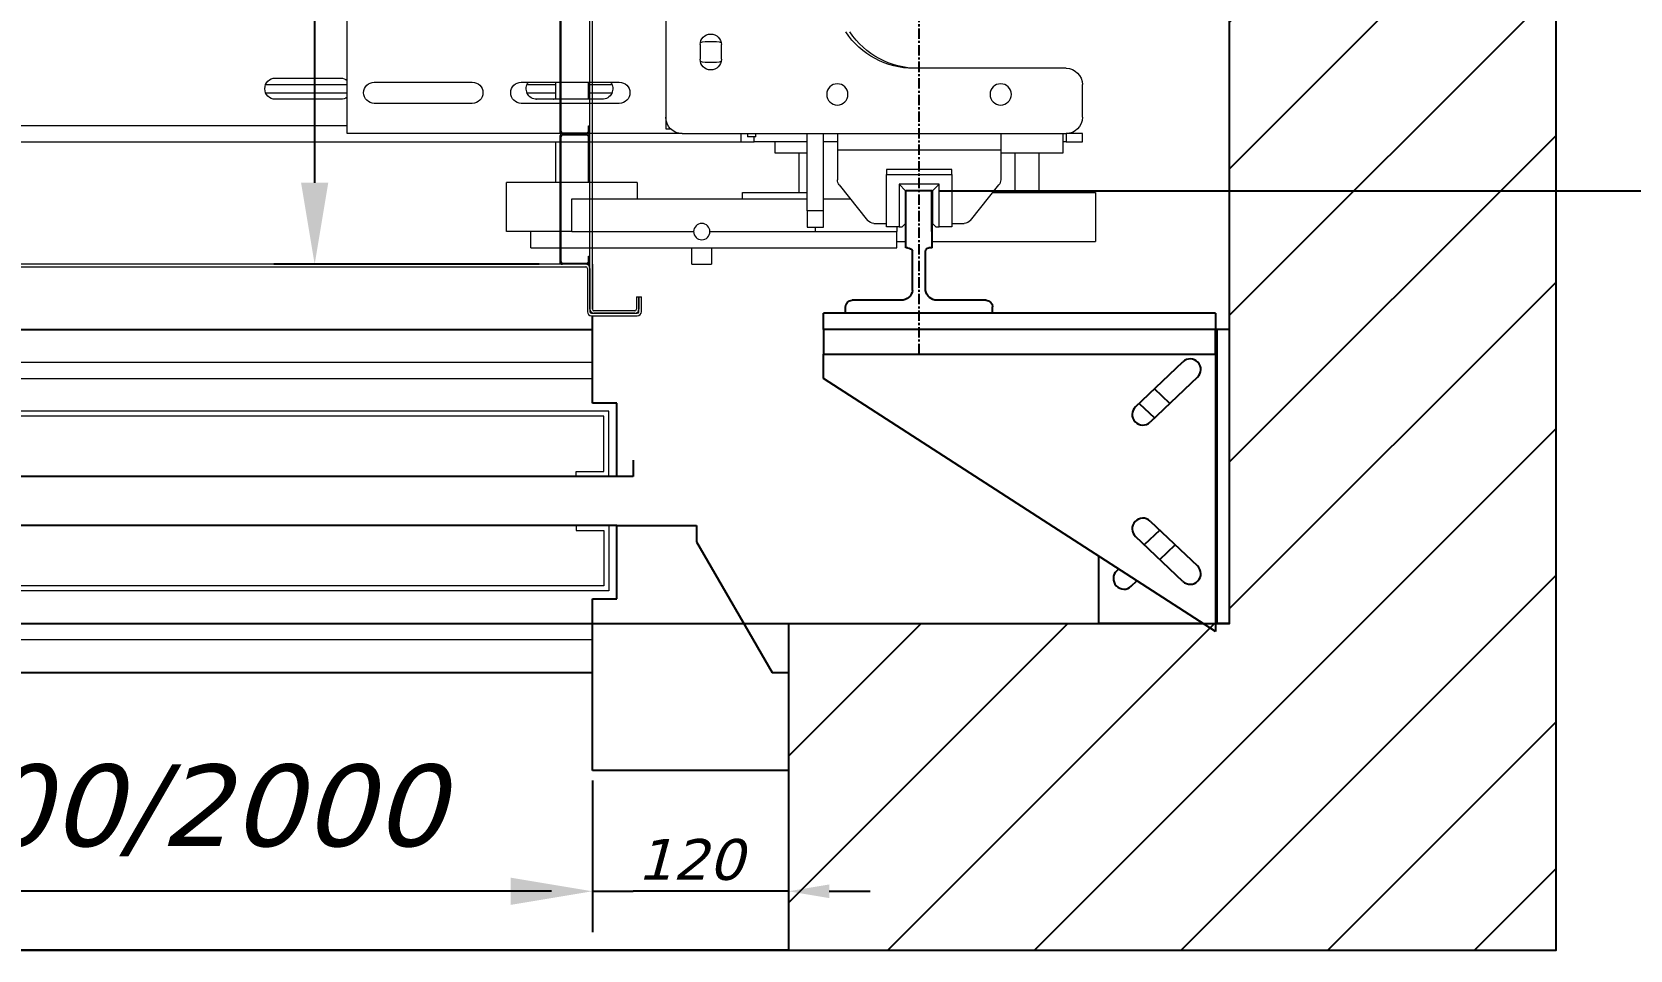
# Model space of a CAD drawing. Header units: millimetres. Extents: x -8775 to 14118, y -77 to 2750.
# Drawn here: x 11460 to 12438, y 0 to 562 of the extents above; entities that cross this region are included whole.
import ezdxf

# ---------------------------------------------------------------- set-up
doc = ezdxf.new("R2010")
doc.units = ezdxf.units.MM
doc.set_wipeout_variables(frame=1)
doc.linetypes.add('CENTER', pattern=[10.16, 6.35, -1.27, 1.27, -1.27])
doc.linetypes.add('CENTERX2', pattern=[4, 2.5, -0.5, 0.5, -0.5])
doc.layers.add('TARAMA', color=251, linetype='CENTERX2')
doc.layers.add('TUĞLA DUVAR', color=251, linetype='Continuous')
doc.styles.get("Standard").update_dxf_attribs({"font": 'verdanai.ttf'})
doc.dimstyles.new('DimStyleALP', dxfattribs={"dimscale": 20, "dimtxt": 2.5, "dimasz": 2.5, "dimexe": 1.25, "dimexo": 0.625, "dimtad": 1, "dimdsep": 46, "dimtxsty": 'Standard', "dimcen": 2.5, "dimclrd": 60, "dimclre": 60, "dimadec": 0, "dimazin": 0, "dimtfac": 1, "dimtofl": 0, "dimtmove": 0, "dimatfit": 3, "dimfxl": 1, "dimarcsym": 0})
doc.dimstyles.new('DimStyleALPx0.5', dxfattribs={"dimscale": 10, "dimtxt": 2.5, "dimasz": 2.5, "dimexe": 1.25, "dimexo": 0.625, "dimtad": 1, "dimdsep": 46, "dimtxsty": 'Standard', "dimcen": 2.5, "dimclrd": 60, "dimclre": 60, "dimadec": 0, "dimazin": 0, "dimtfac": 1, "dimtofl": 0, "dimtmove": 0, "dimatfit": 3, "dimfxl": 1, "dimarcsym": 0})
doc.dimstyles.new('M', dxfattribs={"dimscale": 20, "dimtxt": 2.5, "dimasz": 2.5, "dimexe": 1.25, "dimexo": 0.625, "dimtad": 1, "dimdsep": 46, "dimtxsty": 'Standard', "dimcen": 2.5, "dimclrd": 60, "dimclre": 60, "dimadec": 0, "dimazin": 0, "dimtfac": 1, "dimtofl": 0, "dimtmove": 0, "dimatfit": 3, "dimfxl": 1, "dimarcsym": 0})

# ---------------------------------------------------------------- blocks, each defined once
blk = doc.blocks.new('*U262')
at = {"layer": 'TARAMA'}
h = blk.add_hatch(dxfattribs=at)
h.set_pattern_fill('ANSI31', color=256, scale=20)
h.set_pattern_definition([(45, (-1250, -1200), (-44.9013, 44.9013), [])])
h.paths.add_polyline_path([(-1100, -1075), (1100, -1075), (1100, 1075), (-1100, 1075)])
h.paths.add_polyline_path([(-900, -875), (900, -875), (900, 875), (-900, 875)], flags=16)
at = {"layer": 'TUĞLA DUVAR'}
for points in [[(-1100, -1075), (1100, -1075), (1100, 1075), (-1100, 1075)], [(-900, -875), (900, -875), (900, 875), (-900, 875)]]:
    blk.add_lwpolyline(points, close=True, dxfattribs=at)
blk = doc.blocks.new('*U158')
blk.add_wipeout([(-570, 0), (570, 0), (570, -200), (-570, -200)])
at = {"layer": 'TUĞLA DUVAR'}
blk.add_lwpolyline([(-570, 0), (570, 0), (570, -200), (-570, -200)], close=True, dxfattribs=at)
blk = doc.blocks.new('*D253')
at = {"color": 60, "linetype": 'ByBlock', "lineweight": -2, "transparency": 16777216}
for p, q in [((450, -316.25), (450, -396.5)), ((570, -316.25), (570, -396.5)), ((450, -384), (475, -384)), ((545, -384), (475, -384)), ((570, -384), (545, -384))]:
    blk.add_line(p, q, dxfattribs=at)
at = {"color": 60, "lineweight": -2, "transparency": 16777216}
for p, q in [((425, -384), (400, -384)), ((595, -384), (620, -384))]:
    blk.add_line(p, q, dxfattribs=at)
at = {"color": 60, "transparency": 16777216}
for points in [[(425, -379.83), (425, -388.17), (450, -384)], [(595, -379.83), (595, -388.17), (570, -384)]]:
    blk.add_solid(points, dxfattribs=at)
at = {"layer": 'Defpoints', "color": 0, "transparency": 16777216}
for p in [(450, -310), (570, -310), (450, -384)]:
    blk.add_point(p, dxfattribs=at)
at = {"color": 0, "transparency": 16777216, "insert": (510, -364.73), "char_height": 25, "attachment_point": 5}
blk.add_mtext('120', dxfattribs=at)
blk = doc.blocks.new('*D254')
at = {"color": 60, "linetype": 'ByBlock', "lineweight": -2, "transparency": 16777216}
for p, q in [((-450, -322.5), (-450, -409)), ((450, -322.5), (450, -409)), ((400, -384), (-400, -384))]:
    blk.add_line(p, q, dxfattribs=at)
at = {"color": 60, "transparency": 16777216}
for points in [[(-400, -375.67), (-400, -392.33), (-450, -384)], [(400, -375.67), (400, -392.33), (450, -384)]]:
    blk.add_solid(points, dxfattribs=at)
at = {"layer": 'Defpoints', "color": 0, "transparency": 16777216}
for p in [(-450, -310), (450, -310), (-450, -384)]:
    blk.add_point(p, dxfattribs=at)
at = {"color": 0, "transparency": 16777216, "insert": (0, -338.46), "char_height": 50, "attachment_point": 5}
blk.add_mtext('Kapı G/Y = 900/2000', dxfattribs=at)
blk = doc.blocks.new('90X75X16')
at = {"color": 1}
for p, q in [((0, 45), (0, -45)), ((0, 45), (4, 45)), ((8, 41), (8, 11)), ((14, 4), (38, 4)), ((40, 8), (40, 6)), ((40, 8), (75, 8)), ((75, 8), (75, -8)), ((14, -4), (38, -4)), ((40, -7), (40, -8)), ((40, -8), (75, -8)), ((8, -11), (8, -41)), ((0, -45), (4, -45))]:
    blk.add_line(p, q, dxfattribs=at)
for centre, radius, start, end in [((4, 41), 4, 0, 90), ((14.92, 10.86), 6.92, 178.86512, 262.33747), ((38, 6), 2, 270, 0), ((14.92, -10.86), 6.92, 97.66253, 181.13488), ((36.94, -6.88), 3.07, 357.68839, 69.69174), ((4, -41), 4, 270, 0)]:
    blk.add_arc(centre, radius, start, end, dxfattribs=at)
at = {"layer": 'Defpoints', "color": 1, "linetype": 'ByBlock'}
for p in [(75, 8), (75, -8), (75, -8)]:
    blk.add_point(p, dxfattribs=at)
blk = doc.blocks.new('A$C315B04A7')
at = {"rotation": 90}
blk.add_blockref('90X75X16', (45, 0), dxfattribs=at)
blk = doc.blocks.new('A$C14865ba1')
at = {"color": 2, "linetype": 'Continuous', "lineweight": 25}
for p, q in [((0, 190), (0, 10)), ((0, 190), (7.5, 190)), ((7.5, 190), (7.5, 10)), ((16.24, 190), (80, 190)), ((80, 190), (80, 148.82)), ((60.05, 167.22), (56.59, 163.94)), ((42.67, 150.76), (33.21, 141.81)), ((42.67, 132.86), (52.12, 141.81)), ((55.29, 55.19), (45.83, 64.15)), ((36.38, 55.19), (45.83, 46.24)), ((0, 10), (7.5, 10)), ((7.5, 10), (8.5, 10))]:
    blk.add_line(p, q, dxfattribs=at)
at = {"color": 4, "linetype": 'Continuous', "lineweight": 25}
for p, q in [((7.5, 190), (8.5, 190)), ((8.5, 25), (8.5, 195)), ((8.5, 195), (248.5, 40)), ((28.45, 164.22), (57.49, 136.72)), ((67.83, 156.68), (68.99, 157.78)), ((48.55, 127.28), (19.51, 154.78)), ((19.51, 39.22), (48.55, 66.72)), ((57.49, 57.28), (28.45, 29.78)), ((248.5, 40), (248.5, 25)), ((248.5, 25), (8.5, 25)), ((8.5, 25), (8.5, 10)), ((248.5, 10), (248.5, 25)), ((8.5, 10), (248.5, 10)), ((8.5, 0), (8.5, 10)), ((248.5, 10), (248.5, 0)), ((8.5, 0), (248.5, 0))]:
    blk.add_line(p, q, dxfattribs=at)
at = {"color": 2, "linetype": 'Continuous', "lineweight": 25}
blk.add_arc((64.52, 162.5), 6.5, 313.43254, 133.43254, dxfattribs=at)
at = {"color": 4, "linetype": 'Continuous', "lineweight": 25}
for centre, start, end in [((23.98, 159.5), 46.56746, 226.56746), ((53.02, 132), 226.56746, 46.56746), ((53.02, 62), 313.43254, 133.43254), ((23.98, 34.5), 133.43254, 313.43254)]:
    blk.add_arc(centre, 6.5, start, end, dxfattribs=at)
blk = doc.blocks.new('*D257')
at = {"color": 60, "linetype": 'ByBlock', "lineweight": -2, "transparency": 16777216}
for p, q in [((12015.16, 1685), (12694.23, 1685)), ((12669.23, 1635), (12669.23, 515)), ((12015.16, 465), (12694.23, 465))]:
    blk.add_line(p, q, dxfattribs=at)
at = {"color": 60, "transparency": 16777216}
for points in [[(12660.9, 1635), (12677.57, 1635), (12669.23, 1685)], [(12660.9, 515), (12677.57, 515), (12669.23, 465)]]:
    blk.add_solid(points, dxfattribs=at)
at = {"layer": 'Defpoints', "color": 0, "transparency": 16777216}
for p in [(12002.66, 1685), (12002.66, 465), (12669.23, 465)]:
    blk.add_point(p, dxfattribs=at)
at = {"color": 0, "transparency": 16777216, "insert": (12624.3, 1075), "char_height": 50, "attachment_point": 5, "rotation": 90}
blk.add_mtext('Ana ray arası = 1220', dxfattribs=at)
blk = doc.blocks.new('*D287')
at = {"color": 60, "linetype": 'ByBlock', "lineweight": -2, "transparency": 16777216}
for p, q in [((637.5, 1399.96), (475, 1399.96)), ((500, 1349.96), (500, 49.96)), ((637.5, -0.04), (475, -0.04))]:
    blk.add_line(p, q, dxfattribs=at)
at = {"color": 60, "transparency": 16777216}
for points in [[(491.67, 1349.96), (508.33, 1349.96), (500, 1399.96)], [(491.67, 49.96), (508.33, 49.96), (500, -0.04)]]:
    blk.add_solid(points, dxfattribs=at)
at = {"layer": 'Defpoints', "color": 0, "transparency": 16777216}
for p in [(650, 1399.96), (500, -0.04), (650, -0.04)]:
    blk.add_point(p, dxfattribs=at)
at = {"color": 0, "transparency": 16777216, "insert": (416.65, 1043.55), "char_height": 50, "attachment_point": 5, "rotation": 90}
blk.add_mtext('Kabin derinliği\\P1400', dxfattribs=at)
blk = doc.blocks.new('A$C27DB1261')
at = {"color": 251, "linetype": 'CENTER'}
blk.add_line((1517.5, 1370), (1517.5, -50), dxfattribs=at)
at = {"color": 136, "linetype": 'Continuous', "lineweight": 15}
for p, q in [((1378.5, 1315), (1378.5, 1305)), ((1378.5, 1315), (1390.5, 1315)), ((1390.5, 1305), (1390.5, 1315)), ((1279.87, 1305), (1279.87, 1295)), ((1279.87, 1305), (1504, 1305)), ((1504, 1305), (1504, 1295)), ((1265, 1295), (1265, 1265)), ((1305, 1295), (1265, 1295)), ((1305, 1295), (1305, 1275)), ((1305, 1295), (1379.5, 1295)), ((1389.5, 1295), (1454, 1295)), ((1449, 1292.31), (1459, 1292.31)), ((1449, 1282.31), (1449, 1292.31)), ((1454, 1295), (1504, 1295)), ((1454, 1292.31), (1454, 1295)), ((1459, 1292.31), (1459, 1282.31)), ((1505.25, 1292), (1497.5, 1292)), ((1497.5, 1292), (1497.5, 1260)), ((1504, 1301), (1509.5, 1301)), ((1504, 1292), (1504, 1295)), ((1509.5, 1271), (1509.5, 1301)), ((1525, 1270), (1525, 1295)), ((1525.5, 1295), (1525, 1295)), ((1525.5, 1301), (1525.5, 1271)), ((1525.5, 1301), (1625.5, 1301)), ((1537.5, 1292), (1529.75, 1292)), ((1537.5, 1260), (1537.5, 1292)), ((1625.5, 1271), (1625.5, 1301)), ((1459, 1282.31), (1449, 1282.31)), ((1449, 1282.31), (1449, 1235)), ((1459, 1282.31), (1459, 1235)), ((1468.6, 1266.37), (1486, 1288.12)), ((1489.9, 1290), (1497.5, 1290)), ((1537.5, 1290), (1545.1, 1290)), ((1549, 1288.12), (1566.4, 1266.37)), ((1305, 1275), (1449, 1275)), ((1345, 1265), (1345, 1275)), ((1409.5, 1275), (1409.5, 1271)), ((1459, 1275), (1475.5, 1275)), ((1305, 1265), (1265, 1265)), ((1295, 1240), (1295, 1265)), ((1345, 1265), (1305, 1265)), ((1315, 1240), (1315, 1265)), ((1409.5, 1271), (1414.71, 1271)), ((1414.71, 1271), (1449, 1271)), ((1443.98, 1247), (1443.98, 1271)), ((1467.5, 1245), (1467.5, 1263.25)), ((1509.25, 1271), (1509.5, 1271)), ((1525.5, 1271), (1525.75, 1271)), ((1562.7, 1271), (1625.5, 1271)), ((1567.5, 1245), (1567.5, 1263.25)), ((1576.23, 1247), (1576.23, 1271)), ((1590.85, 1247), (1590.85, 1271)), ((1497.5, 1260), (1537.5, 1260)), ((1497.5, 1257), (1497.5, 1260)), ((1537.5, 1257), (1497.5, 1257)), ((1537.5, 1260), (1537.5, 1257)), ((1429.5, 1247), (1429.5, 1240)), ((1449, 1247), (1429.5, 1247)), ((1467.5, 1245), (1567.5, 1245)), ((1467.5, 1235), (1467.5, 1245)), ((1605.5, 1247), (1567.5, 1247)), ((1567.5, 1235), (1567.5, 1245)), ((1605.5, 1235), (1605.5, 1247)), ((627.5, 1240), (1408.5, 1240)), ((1167.5, 1235), (1167.5, 1135)), ((1372.5, 1235), (1167.5, 1235)), ((1372.5, 1235), (1607.5, 1235)), ((1408.5, 1240), (1416.5, 1240)), ((1408.5, 1235), (1408.5, 1240)), ((1417.5, 1236.91), (1412.5, 1236.91)), ((1412.5, 1235), (1412.5, 1236.91)), ((1416.5, 1240), (1416.5, 1236.91)), ((1449, 1240), (1416.5, 1240)), ((1417.5, 1236.91), (1417.5, 1235)), ((1467.5, 1240), (1459, 1240)), ((1607.5, 1240), (1605.5, 1240)), ((1607.5, 1235), (1607.5, 1240)), ((1607.5, 1240), (1617.5, 1240)), ((1617.5, 1235), (1607.5, 1235)), ((1617.5, 1240), (1617.5, 1235)), ((627.5, 1230), (1167.5, 1230)), ((1362.5, 1225), (1362.5, 1232)), ((1362.5, 1232), (1365.36, 1232)), ((1362.5, 1045), (1362.5, 1225)), ((1617.5, 1225), (1617.5, 1205)), ((1163.5, 1214), (1123.5, 1214)), ((1244, 1216.5), (1184, 1216.5)), ((1334, 1216.5), (1274, 1216.5)), ((1323.5, 1214), (1283.5, 1214)), ((1284.75, 1213.75), (1292.25, 1213.75)), ((1295, 1203.5), (1295, 1214)), ((1315, 1203.5), (1315, 1214)), ((1117.5, 1210), (1167.5, 1210)), ((1117.5, 1205), (1167.5, 1205)), ((1184, 1203.5), (1244, 1203.5)), ((1274, 1203.5), (1334, 1203.5)), ((1277.5, 1210), (1295, 1210)), ((1277.5, 1205), (1295, 1205)), ((1315, 1210), (1329.5, 1210)), ((1315, 1205), (1329.5, 1205)), ((1123.5, 1201), (1163.5, 1201)), ((1607.5, 1195), (1514.26, 1195)), ((1383.5, 1180.5), (1383.5, 1189.5)), ((1393.5, 1191.5), (1386.5, 1191.5)), ((1396.5, 1189.5), (1396.5, 1180.5)), ((1386.5, 1178.5), (1393.5, 1178.5))]:
    blk.add_line(p, q, dxfattribs=at)
at = {"color": 1, "linetype": 'Continuous', "lineweight": 15}
for p, q in [((1505.25, 1266), (1505.25, 1292)), ((1505.25, 1292), (1507.25, 1292)), ((1509.25, 1290), (1507.25, 1292)), ((1527.75, 1292), (1525.75, 1290)), ((1527.75, 1292), (1529.75, 1292)), ((1529.75, 1292), (1529.75, 1266)), ((1509.25, 1290), (1509.25, 1270)), ((1525.75, 1270), (1525.75, 1290)), ((1505.25, 1266), (1509.25, 1270)), ((1529.75, 1266), (1505.25, 1266)), ((1509.25, 1270), (1525.75, 1270)), ((1529.75, 1266), (1525.75, 1270))]:
    blk.add_line(p, q, dxfattribs=at)
at = {"color": 136, "linetype": 'Continuous', "lineweight": 15, "flags": 128}
for points in [[(1283.05, 1213.98), (1283.25, 1213.93), (1284.75, 1213.75)], [(1292.25, 1213.75), (1293.75, 1213.93), (1294, 1214)], [(1386.5, 1191.5), (1384.94, 1191.31), (1383.64, 1190.84)], [(1396.36, 1190.84), (1395.06, 1191.31), (1393.5, 1191.5)], [(1383.64, 1179.16), (1384.94, 1178.69), (1386.5, 1178.5)], [(1393.5, 1178.5), (1395.06, 1178.69), (1396.36, 1179.16)]]:
    blk.add_lwpolyline(points, dxfattribs=at)
at = {"color": 1, "linetype": 'Continuous', "lineweight": 15}
blk.add_circle((1384.5, 1295), 5, dxfattribs=at)
at = {"color": 136, "linetype": 'Continuous', "lineweight": 15}
for centre in [(1467.5, 1211), (1567.5, 1211)]:
    blk.add_circle(centre, 6.5, dxfattribs=at)
for centre, radius, start, end in [((1489.9, 1285), 5, 90, 141.34019), ((1545.1, 1285), 5, 38.65981, 90), ((1472.5, 1263.25), 5, 141.34019, 180), ((1562.5, 1263.25), 5, 0, 38.65981), ((1372.5, 1225), 10, 90, 180), ((1607.5, 1225), 10, 0, 90), ((1123.5, 1207.5), 6.5, 90, 270), ((1163.5, 1207.5), 6.5, 52.02013, 90), ((1184, 1210), 6.5, 90, 270), ((1244, 1210), 6.5, 270, 90), ((1274, 1210), 6.5, 90, 270), ((1283.5, 1207.5), 6.5, 90, 217.97987), ((1323.5, 1207.5), 6.5, 322.02013, 90), ((1334, 1210), 6.5, 270, 90), ((1607.5, 1205), 10, 270, 0), ((1163.5, 1207.5), 6.5, 270, 307.97987), ((1390, 1189.5), 6.5, 0, 180), ((1514.26, 1145), 50, 90, 146.30993), ((1516.76, 1145), 50, 90, 146.30993), ((1390, 1180.5), 6.5, 180, 0)]:
    blk.add_arc(centre, radius, start, end, dxfattribs=at)
blk = doc.blocks.new('*U252')
at = {"color": 7, "linetype": 'Continuous'}
for p, q in [((450, -85), (450, 0)), ((-925, -40), (450, -40)), ((465, -85), (450, -85)), ((465, -130), (465, -85)), ((475, -120), (475, -130)), ((465, -130), (-925, -130)), ((475, -130), (465, -130)), ((465, -160), (-950, -160)), ((465, -205), (465, -160)), ((465, -160), (513.812, -160)), ((513.812, -160), (513.812, -170)), ((513.812, -170), (560, -250)), ((450, -310), (450, -205)), ((450, -205), (465, -205)), ((-950, -250), (450, -250)), ((560, -250), (570, -250)), ((570, -250), (570, -310)), ((570, -310), (450, -310))]:
    blk.add_line(p, q, dxfattribs=at)
at = {"color": 251, "linetype": 'Continuous', "lineweight": 5, "true_color": 0x636466}
for p, q in [((10, -60), (450, -60)), ((10, -70), (450, -70)), ((450, -220), (10, -220)), ((450, -230), (10, -230))]:
    blk.add_line(p, q, dxfattribs=at)
at = {"color": 3, "linetype": 'Continuous', "lineweight": 20}
for p, q in [((460, -90), (-10, -90)), ((457, -93), (-7, -93)), ((457, -127), (457, -93)), ((460, -130), (460, -90)), ((440, -127), (457, -127)), ((440, -130), (440, -127)), ((440, -130), (460, -130)), ((440, -160), (460, -160)), ((440, -160), (440, -163)), ((440, -163), (457, -163)), ((457, -163), (457, -197)), ((460, -160), (460, -200)), ((460, -200), (-10, -200)), ((457, -197), (-7, -197))]:
    blk.add_line(p, q, dxfattribs=at)
dim = blk.add_linear_dim(base=(-450, -384), p1=(450, -310), p2=(-450, -310), text='Kapı G/Y = <>/2000', dimstyle='DimStyleALP')
dim.commit()
dim.dimension.update_dxf_attribs({"geometry": '*D254', "text_midpoint": (0, -338.458)})
dim = blk.add_linear_dim(base=(450, -384), p1=(570, -310), p2=(450, -310), dimstyle='DimStyleALPx0.5')
dim.commit()
dim.dimension.update_dxf_attribs({"geometry": '*D253', "text_midpoint": (510, -364.73)})
blk = doc.blocks.new('*U285')
blk.add_wipeout([(0, -1.5), (666, -1.537), (666.707, -1.83), (667, -2.537), (667, -29.037), (667.732, -30.805), (669.5, -31.537), (697.5, -31.537), (699.268, -30.805), (700, -29.045), (700, -20.037), (697, -20.037), (697, -27.537), (696.707, -28.244), (696, -28.537), (671, -28.537), (670.293, -28.244), (670, -27.537), (670, 385.963), (670.293, 386.67), (671, 386.963), (697.5, 386.963), (699.268, 387.695), (700, 389.463), (700, 398.463), (697, 398.463), (697, 390.963), (696.707, 390.256), (696, 389.963), (671, 389.963), (670.293, 390.256), (670, 390.969), (670, 1008.963), (670.293, 1009.67), (671, 1009.963), (696, 1009.963), (696.707, 1009.67), (697, 1008.963), (697, 1001.463), (700, 1001.463), (700, 1010.463), (699.268, 1012.231), (697.5, 1012.963), (671, 1012.963), (670.293, 1013.256), (670, 1013.963), (670, 1445.969), (670.293, 1446.67), (671, 1446.963), (696, 1446.963), (696.707, 1446.67), (697, 1445.963), (697, 1438.463), (700, 1438.463), (700, 1447.463), (699.268, 1449.231), (697.5, 1449.963), (669.5, 1449.963), (667.732, 1449.231), (667, 1447.463), (667, 1420.963), (666.707, 1420.256), (666, 1419.963), (334.167, 1420), (333.46, 1420.293), (333.167, 1421), (333.167, 1447.5), (332.434, 1449.268), (330.667, 1450), (321.667, 1450), (321.667, 1447), (329.167, 1447), (329.874, 1446.707), (330.167, 1446), (330.167, 1421), (329.167, 1420), (0, 1420), (-329.167, 1420), (-330.167, 1421), (-330.167, 1446), (-329.874, 1446.707), (-329.167, 1447), (-321.667, 1447), (-321.667, 1450), (-330.667, 1450), (-332.434, 1449.268), (-333.167, 1447.5), (-333.167, 1421), (-333.46, 1420.293), (-334.167, 1420), (-666, 1420.037), (-666.707, 1420.33), (-667, 1421.037), (-667, 1447.537), (-667.732, 1449.305), (-669.5, 1450.037), (-697.5, 1450.037), (-699.268, 1449.305), (-700, 1447.537), (-700, 1438.537), (-697, 1438.537), (-697, 1446.037), (-696.707, 1446.744), (-696, 1447.037), (-671, 1447.037), (-670.293, 1446.744), (-670, 1446.042), (-670, 1014.037), (-670.293, 1013.33), (-671, 1013.037), (-697.5, 1013.037), (-699.268, 1012.305), (-700, 1010.537), (-700, 1001.537), (-697, 1001.537), (-697, 1009.037), (-696.707, 1009.744), (-696, 1010.037), (-671, 1010.037), (-670.293, 1009.744), (-670, 1009.037), (-670, 391.042), (-670.293, 390.33), (-671, 390.037), (-696, 390.037), (-696.707, 390.33), (-697, 391.037), (-697, 398.537), (-700, 398.537), (-700, 389.537), (-699.268, 387.769), (-697.5, 387.037), (-671, 387.037), (-670.293, 386.744), (-670, 386.037), (-670, -27.463), (-670.293, -28.17), (-671, -28.463), (-696, -28.463), (-696.707, -28.17), (-697, -27.463), (-697, -19.963), (-700, -19.963), (-700, -28.971), (-699.268, -30.731), (-697.5, -31.463), (-669.5, -31.463), (-667.732, -30.731), (-667, -28.963), (-667, -2.463), (-666.707, -1.756), (-666, -1.463)])
at = {"color": 7, "linetype": 'Continuous', "lineweight": 15}
for p, q in [((668.5, -27.537), (668.5, 385.963)), ((670, -27.537), (670, 385.963)), ((650, 369.063), (650, 81.563)), ((650.8, 369.063), (650.8, 81.563)), ((651.8, 80.563), (666.7, 80.563)), ((651.8, 79.763), (666.7, 79.763)), ((666.7, 78.963), (651.8, 78.963)), ((667.7, 84.763), (668.5, 84.763)), ((667.7, 81.563), (667.7, 84.763)), ((668.5, 81.563), (668.5, 84.763)), ((650, 77.963), (650, -0.037)), ((650.8, 77.963), (650.8, 1.763)), ((667.7, 74.763), (667.7, 77.963)), ((668.5, 74.763), (667.7, 74.763)), ((668.5, 74.763), (668.5, 77.963)), ((668.5, -0.037), (-668.5, 0.037)), ((651.8, 0.763), (666.7, 0.763)), ((667.7, 4.963), (668.5, 4.963)), ((667.7, 1.763), (667.7, 4.963)), ((668.5, 1.763), (668.5, 4.963)), ((-668.5, -1.463), (666, -1.537)), ((667, -2.537), (667, -29.037)), ((668.5, -2.537), (668.5, -29.037)), ((696, -28.537), (671, -28.537)), ((697, -20.037), (698.5, -20.037)), ((697, -20.037), (697, -27.537)), ((698.5, -20.037), (698.5, -27.537)), ((698.5, -29.037), (698.5, -20.037)), ((698.5, -20.037), (700, -20.037)), ((700, -29.037), (700, -20.037)), ((669.5, -30.037), (697.5, -30.037)), ((669.5, -31.537), (697.5, -31.537)), ((696, -30.037), (671, -30.037))]:
    blk.add_line(p, q, dxfattribs=at)
for centre, radius, start, end in [((651.8, 81.563), 1.8, 180, 270), ((651.8, 77.963), 1.8, 90, 180), ((651.8, 81.563), 1, 180, 270), ((651.8, 77.963), 1, 90, 180), ((666.7, 81.563), 1, 270, 0), ((666.7, 81.563), 1.8, 270, 0), ((666.7, 77.963), 1.8, 0, 90), ((666.7, 77.963), 1, 0, 90), ((651.8, 1.763), 1.8, 180, 270), ((651.8, 1.763), 1, 180, 270), ((666.7, 1.763), 1, 270, 0), ((666.7, 1.763), 1.8, 270, 0), ((666, -2.537), 2.5, 0, 90), ((666, -2.537), 1, 0, 90), ((669.5, -29.037), 2.5, 180, 270), ((671, -27.537), 2.5, 180, 270), ((669.5, -29.037), 1, 180, 270), ((671, -27.537), 1, 180, 270), ((696, -27.537), 2.5, 270, 0), ((696, -27.537), 1, 270, 0), ((697.5, -29.037), 2.5, 270, 0), ((697.5, -29.037), 1, 270, 0)]:
    blk.add_arc(centre, radius, start, end, dxfattribs=at)
dim = blk.add_linear_dim(base=(500, -0.037), p1=(650, 1399.963), p2=(650, -0.037), angle=270, text='Kabin derinliği\\P<>', dimstyle='DimStyleALP')
dim.commit()
dim.dimension.update_dxf_attribs({"geometry": '*D287', "text_midpoint": (500, 1043.547), "dimtype": 160})

msp = doc.modelspace()

# ---------------------------------------------------------------- block references
msp.add_blockref('*U262', (11292.663, 1075))
at = {"xscale": -1}
msp.add_blockref('A$C315B04A7', (12047.663, 390), dxfattribs=at)
at = {"linetype": 'ByBlock', "rotation": 180}
msp.add_blockref('A$C14865ba1', (12192.663, 390), dxfattribs=at)

# ---------------------------------------------------------------- dimensions: what is measured, and where the dimension line sits
dim = msp.add_linear_dim(base=(12669.233, 465), p1=(12002.663, 1685), p2=(12002.663, 465), angle=90, text='Ana ray arası = <>', dimstyle='M')
dim.commit()
dim.dimension.update_dxf_attribs({"geometry": '*D257', "text_midpoint": (12624.296, 1075)})

# ---------------------------------------------------------------- next in the draw order: block references
msp.add_blockref('*U158', (11352.663, 200))

# ---------------------------------------------------------------- next in the draw order: block references
msp.add_blockref('*U252', (11352.663, 420))

# ---------------------------------------------------------------- next in the draw order: block references
msp.add_blockref('*U285', (11132.663, 419.988))

# ---------------------------------------------------------------- next in the draw order: block references
at = {"linetype": 'ByBlock', "xscale": -1, "rotation": 180}
msp.add_blockref('A$C27DB1261', (10485.163, 1735), dxfattribs=at)

doc.saveas('drawing.dxf')
